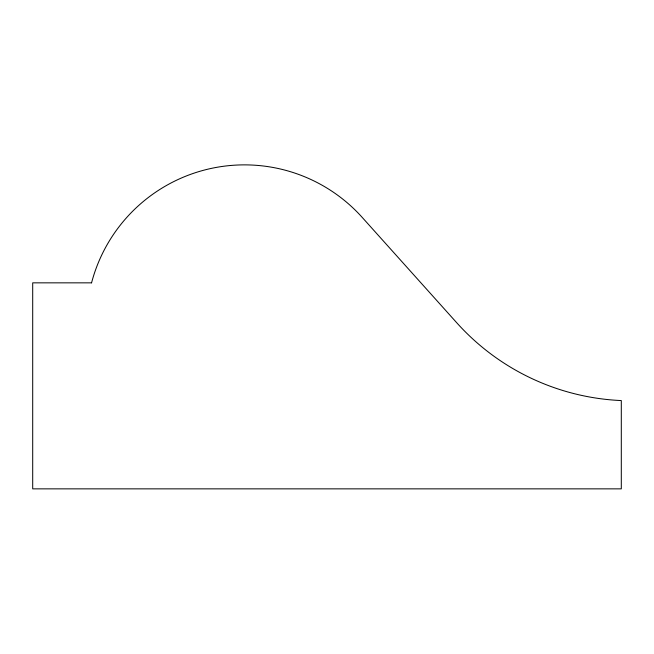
<?xml version="1.0" encoding="UTF-8"?>
<svg xmlns="http://www.w3.org/2000/svg" width="654" height="654" viewBox="0 0 654 654"><rect width="100%" height="100%" fill="white"/><g stroke="black" fill="none" stroke-linecap="round" stroke-linejoin="round"><path stroke-width="0.98" d="M91.56 282.847L32.7 282.847L32.7 488.857L621.3 488.857L621.3 400.567A235.056 235.056 0 0 1 456.705 322.724L362.202 217.398A158.129 158.129 0 0 0 91.56 282.847"/></g></svg>
